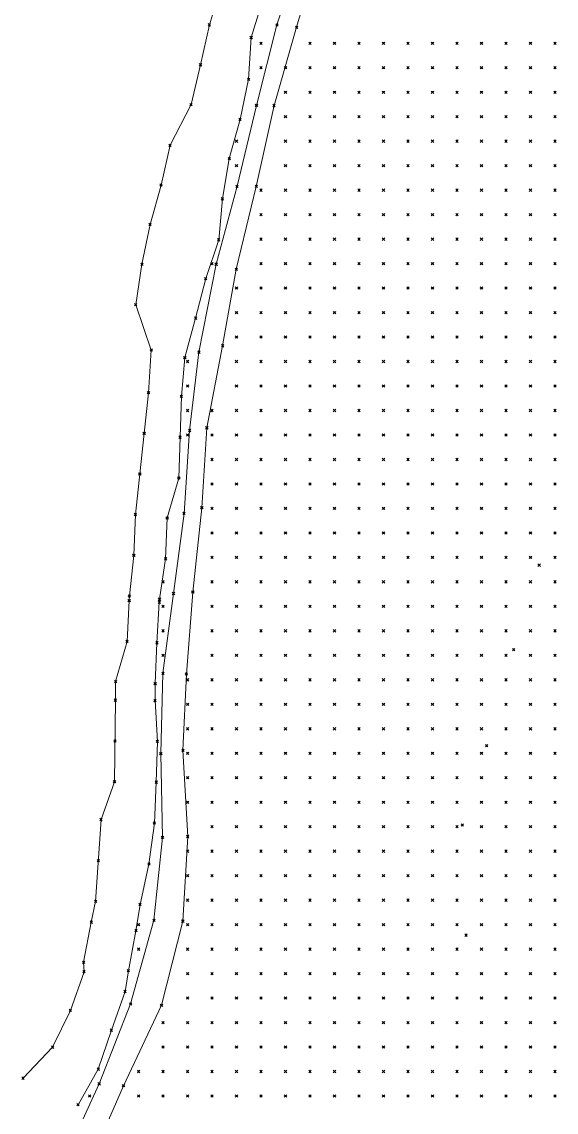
# Model space of a CAD drawing. Header units: metres. Extents: x 441556 to 446409, y 432338 to 461058.
# Drawn here: x 445212.3 to 445277.8, y 436876.6 to 437010.2 of the extents above; entities that cross this region are included whole.
import ezdxf

# ---------------------------------------------------------------- set-up
doc = ezdxf.new("R2010")
doc.units = ezdxf.units.M
doc.header["$MEASUREMENT"] = 0
doc.header["$PDMODE"] = 35
doc.header["$PDSIZE"] = 0.15
for name, color, linetype, lineweight in [('DTM-BRE-RevN_GRP_CURS APA', 2, 'Continuous', 0), ('DTM-BRE-RevN_GRP_DRUM FORESTIER', 2, 'Continuous', 0), ('DTM-BRE-RevN_GRP_TALUZ SUS', 2, 'Continuous', 0), ('DTM-NOK-RevN_LIDAR_co_lidar', 91, 'Continuous', 0), ('DTM-NOK-RevN_RTK', 32, 'Continuous', 0)]:
    doc.layers.add(name, color=color, linetype=linetype, lineweight=lineweight)

msp = doc.modelspace()

# ---------------------------------------------------------------- linework, layer by layer
at = {"layer": 'DTM-BRE-RevN_GRP_CURS APA'}
for p, q in [((445235.302, 437009.815, 322.98), (445236.747, 437014.602, 322.98)), ((445234.217, 437004.92, 323.131), (445235.302, 437009.815, 322.98)), ((445233.061, 437000.046, 322.829), (445234.217, 437004.92, 323.131)), ((445230.49, 436995.062, 324.829), (445233.061, 437000.046, 322.829)), ((445229.392, 436990.185, 324.829), (445230.49, 436995.062, 324.829)), ((445228.047, 436985.362, 322.86), (445229.392, 436990.185, 324.829)), ((445227.052, 436980.483, 324.589), (445228.047, 436985.362, 322.86)), ((445226.284, 436975.53, 324.317), (445227.052, 436980.483, 324.589)), ((445228.194, 436969.975, 326.085), (445226.284, 436975.53, 324.317)), ((445227.858, 436964.743, 322.553), (445228.194, 436969.975, 326.085)), ((445226.249, 436949.83, 322.553), (445227.858, 436964.743, 322.553)), ((445226.051, 436944.822, 322.596), (445226.249, 436949.83, 322.553)), ((445225.514, 436939.851, 322.596), (445226.051, 436944.822, 322.596)), ((445225.227, 436934.284, 322.596), (445225.479, 436939.278, 322.596)), ((445225.479, 436939.278, 322.596), (445225.514, 436939.851, 322.596)), ((445223.827, 436929.349, 322.596), (445225.227, 436934.284, 322.596)), ((445223.799, 436927.083, 322.596), (445223.827, 436929.349, 322.596)), ((445223.694, 436917.084, 322.596), (445223.799, 436927.083, 322.596)), ((445222.038, 436912.46, 322.511), (445223.694, 436917.084, 322.596)), ((445221.38, 436902.424, 322.511), (445222.038, 436912.46, 322.511)), ((445220.845, 436899.885, 322.511), (445221.38, 436902.424, 322.511)), ((445219.908, 436894.973, 322.511), (445220.845, 436899.885, 322.511)), ((445219.956, 436893.818, 322.681), (445219.908, 436894.973, 322.511)), ((445218.281, 436889.074, 322.596), (445219.956, 436893.818, 322.681)), ((445216.109, 436884.571, 322.596), (445218.281, 436889.074, 322.596)), ((445212.489, 436880.765, 322.442), (445216.109, 436884.571, 322.596))]:
    msp.add_line(p, q, dxfattribs=at)
at = {"layer": 'DTM-BRE-RevN_GRP_DRUM FORESTIER'}
for p, q in [((445243.584, 437009.805, 329.445), (445247.045, 437020.386, 329.293)), ((445248.995, 437019.739, 329.346), (445245.988, 437009.514, 329.458)), ((445241.083, 436999.943, 329.327), (445243.584, 437009.805, 329.445)), ((445245.988, 437009.514, 329.458), (445243.221, 436999.928, 329.451)), ((445238.693, 436990.035, 329.084), (445241.083, 436999.943, 329.327)), ((445243.221, 436999.928, 329.451), (445241.051, 436990.024, 329.127)), ((445236.142, 436980.496, 328.599), (445238.693, 436990.035, 329.084)), ((445241.051, 436990.024, 329.127), (445238.603, 436979.875, 328.54)), ((445234.026, 436969.712, 327.714), (445236.142, 436980.496, 328.599)), ((445238.603, 436979.875, 328.54), (445236.933, 436970.485, 327.684)), ((445236.933, 436970.485, 327.684), (445235.002, 436960.445, 326.775)), ((445232.889, 436960.123, 326.676), (445234.026, 436969.712, 327.714)), ((445235.002, 436960.445, 326.775), (445234.384, 436950.659, 325.771)), ((445232.203, 436949.957, 325.595), (445232.889, 436960.123, 326.676)), ((445230.919, 436940.146, 325.367), (445232.203, 436949.957, 325.595)), ((445234.384, 436950.659, 325.771), (445233.279, 436940.323, 325.305)), ((445229.625, 436930.371, 325.152), (445230.919, 436940.146, 325.367)), ((445233.279, 436940.323, 325.305), (445232.494, 436930.282, 324.913)), ((445229.362, 436920.534, 325.066), (445229.625, 436930.371, 325.152)), ((445232.494, 436930.282, 324.913), (445232.069, 436920.943, 324.971)), ((445229.568, 436910.272, 324.924), (445229.362, 436920.534, 325.066)), ((445232.069, 436920.943, 324.971), (445232.658, 436910.381, 324.951)), ((445228.521, 436900.115, 324.823), (445229.568, 436910.272, 324.924)), ((445232.658, 436910.381, 324.951), (445232.053, 436900.013, 324.757)), ((445225.66, 436889.866, 325.305), (445228.521, 436900.115, 324.823)), ((445232.053, 436900.013, 324.757), (445229.442, 436889.699, 325.219)), ((445221.809, 436880.079, 325.438), (445225.66, 436889.866, 325.305)), ((445229.442, 436889.699, 325.219), (445224.795, 436879.844, 325.138)), ((445216.933, 436869.453, 325.458), (445221.809, 436880.079, 325.438)), ((445224.795, 436879.844, 325.138), (445219.893, 436868.593, 325.412))]:
    msp.add_line(p, q, dxfattribs=at)
at = {"layer": 'DTM-BRE-RevN_GRP_TALUZ SUS'}
for p, q in [((445240.431, 437008.266, 329.018), (445241.877, 437013.052, 329.018)), ((445240.106, 437003.141, 328.942), (445240.431, 437008.266, 329.018)), ((445239.057, 436998.235, 328.339), (445240.106, 437003.141, 328.942)), ((445237.743, 436993.429, 328.15), (445239.057, 436998.235, 328.339)), ((445236.902, 436988.493, 327.848), (445237.743, 436993.429, 328.15)), ((445236.446, 436983.47, 328.148), (445236.902, 436988.493, 327.848)), ((445234.856, 436978.725, 327.775), (445236.446, 436983.47, 328.148)), ((445233.625, 436973.877, 327.707), (445234.856, 436978.725, 327.775)), ((445232.295, 436969.051, 327.334), (445233.625, 436973.877, 327.707)), ((445231.877, 436964.309, 326.979), (445232.295, 436969.051, 327.334)), ((445231.722, 436959.297, 326.596), (445231.877, 436964.309, 326.979)), ((445231.566, 436954.285, 325.49), (445231.722, 436959.297, 326.596)), ((445230.141, 436949.41, 324.553), (445231.566, 436954.285, 325.49)), ((445229.943, 436944.402, 324.596), (445230.141, 436949.41, 324.553)), ((445229.195, 436939.454, 324.213), (445229.943, 436944.402, 324.596)), ((445228.882, 436934.099, 323.915), (445229.177, 436939.091, 324.213)), ((445229.177, 436939.091, 324.213), (445229.195, 436939.454, 324.213)), ((445228.672, 436929.104, 324.511), (445228.882, 436934.099, 323.915)), ((445228.65, 436927.032, 324.511), (445228.672, 436929.104, 324.511)), ((445228.938, 436922.029, 324.766), (445228.65, 436927.032, 324.511)), ((445228.8, 436917.03, 324.426), (445228.938, 436922.029, 324.766)), ((445228.577, 436912.031, 324.596), (445228.8, 436917.03, 324.426)), ((445227.907, 436907.007, 324.468), (445228.577, 436912.031, 324.596)), ((445226.815, 436902.068, 324.043), (445227.907, 436907.007, 324.468)), ((445226.321, 436898.84, 324.766), (445226.815, 436902.068, 324.043)), ((445225.384, 436893.929, 324.766), (445226.321, 436898.84, 324.766)), ((445224.976, 436891.395, 324.936), (445225.384, 436893.929, 324.766)), ((445223.302, 436886.652, 324.851), (445224.976, 436891.395, 324.936)), ((445221.704, 436881.871, 325.277), (445223.302, 436886.652, 324.851)), ((445219.225, 436877.516, 324.851), (445221.704, 436881.871, 325.277))]:
    msp.add_line(p, q, dxfattribs=at)
at = {"layer": 'DTM-NOK-RevN_LIDAR_co_lidar'}
for p in [(445241.633, 437007.558, 329.312), (445247.632, 437007.558, 330.01), (445250.631, 437007.558, 332.724), (445253.63, 437007.558, 334.928), (445256.63, 437007.558, 336.074), (445259.629, 437007.558, 337.469), (445262.629, 437007.558, 338.593), (445265.628, 437007.558, 340.043), (445268.627, 437007.558, 342.262), (445271.627, 437007.558, 344.134), (445274.626, 437007.558, 345.584), (445277.625, 437007.558, 347.47), (445241.633, 437004.559, 329.196), (445244.632, 437004.559, 329.461), (445247.632, 437004.559, 330.864), (445250.631, 437004.559, 333.472), (445253.63, 437004.559, 335.237), (445256.63, 437004.559, 336.276), (445259.629, 437004.559, 337.293), (445262.629, 437004.559, 338.866), (445265.628, 437004.559, 340.791), (445268.627, 437004.559, 342.791), (445271.627, 437004.559, 344.392), (445274.626, 437004.559, 345.952), (445277.625, 437004.559, 347.679), (445244.632, 437001.559, 329.352), (445247.632, 437001.559, 331.478), (445250.631, 437001.559, 333.872), (445253.63, 437001.559, 335.33), (445256.63, 437001.559, 336.63), (445259.629, 437001.559, 337.943), (445262.629, 437001.559, 339.608), (445265.628, 437001.559, 341.719), (445268.627, 437001.559, 343.276), (445271.627, 437001.559, 344.799), (445274.626, 437001.559, 346.532), (445277.625, 437001.559, 348.279), (445244.632, 436998.56, 329.681), (445247.632, 436998.56, 331.764), (445250.631, 436998.56, 333.883), (445253.63, 436998.56, 335.499), (445256.63, 436998.56, 337.015), (445259.629, 436998.56, 338.547), (445262.629, 436998.56, 340.472), (445265.628, 436998.56, 342.279), (445268.627, 436998.56, 343.634), (445271.627, 436998.56, 345.214), (445274.626, 436998.56, 346.889), (445277.625, 436998.56, 348.635), (445238.634, 436995.56, 328.36), (445244.632, 436995.56, 330.657), (445247.632, 436995.56, 332.411), (445250.631, 436995.56, 333.924), (445253.63, 436995.56, 335.655), (445256.63, 436995.56, 337.397), (445259.629, 436995.56, 339.042), (445262.629, 436995.56, 340.793), (445265.628, 436995.56, 342.319), (445268.627, 436995.56, 343.773), (445271.627, 436995.56, 345.665), (445274.626, 436995.56, 347.346), (445277.625, 436995.56, 349.019), (445238.634, 436992.561, 328.747), (445244.632, 436992.561, 331.005), (445247.632, 436992.561, 332.788), (445250.631, 436992.561, 334.181), (445253.63, 436992.561, 335.971), (445256.63, 436992.561, 337.869), (445259.629, 436992.561, 339.452), (445262.629, 436992.561, 340.971), (445265.628, 436992.561, 342.387), (445268.627, 436992.561, 343.997), (445271.627, 436992.561, 346.17), (445274.626, 436992.561, 347.794), (445277.625, 436992.561, 349.375), (445241.633, 436989.562, 328.919), (445244.632, 436989.562, 331.124), (445247.632, 436989.562, 333.078), (445250.631, 436989.562, 334.558), (445253.63, 436989.562, 336.449), (445256.63, 436989.562, 338.138), (445259.629, 436989.562, 339.574), (445262.629, 436989.562, 341.111), (445265.628, 436989.562, 342.803), (445268.627, 436989.562, 344.449), (445271.627, 436989.562, 346.446), (445274.626, 436989.562, 348.417), (445277.625, 436989.562, 350.01), (445241.633, 436986.562, 329.069), (445244.632, 436986.562, 331.33), (445247.632, 436986.562, 333.584), (445250.631, 436986.562, 335.082), (445253.63, 436986.562, 336.665), (445256.63, 436986.562, 338.381), (445259.629, 436986.562, 339.923), (445262.629, 436986.562, 341.591), (445265.628, 436986.562, 343.361), (445268.627, 436986.562, 344.966), (445271.627, 436986.562, 346.737), (445274.626, 436986.562, 348.798), (445277.625, 436986.562, 350.485), (445241.633, 436983.563, 329.199), (445244.632, 436983.563, 331.826), (445247.632, 436983.563, 334.022), (445250.631, 436983.563, 335.246), (445253.63, 436983.563, 336.835), (445256.63, 436983.563, 338.582), (445259.629, 436983.563, 340.526), (445262.629, 436983.563, 342.313), (445265.628, 436983.563, 343.86), (445268.627, 436983.563, 345.404), (445271.627, 436983.563, 347.212), (445274.626, 436983.563, 349.158), (445277.625, 436983.563, 350.81), (445235.634, 436980.564, 327.82), (445241.633, 436980.564, 329.576), (445244.632, 436980.564, 332.295), (445247.632, 436980.564, 334.193), (445250.631, 436980.564, 335.368), (445253.63, 436980.564, 336.887), (445256.63, 436980.564, 338.696), (445259.629, 436980.564, 340.318), (445262.629, 436980.564, 342.509), (445265.628, 436980.564, 344.306), (445268.627, 436980.564, 345.757), (445271.627, 436980.564, 347.513), (445274.626, 436980.564, 349.496), (445277.625, 436980.564, 351.225), (445238.634, 436977.564, 328.293), (445241.633, 436977.564, 330.005), (445244.632, 436977.564, 332.678), (445247.632, 436977.564, 334.505), (445250.631, 436977.564, 335.536), (445253.63, 436977.564, 336.919), (445256.63, 436977.564, 338.839), (445259.629, 436977.564, 340.471), (445262.629, 436977.564, 342.785), (445265.628, 436977.564, 344.57), (445268.627, 436977.564, 346.012), (445271.627, 436977.564, 347.669), (445274.626, 436977.564, 349.496), (445277.625, 436977.564, 351.178), (445238.634, 436974.565, 328.047), (445241.633, 436974.565, 330.586), (445244.632, 436974.565, 333.079), (445247.632, 436974.565, 334.67), (445250.631, 436974.565, 335.786), (445253.63, 436974.565, 337.24), (445256.63, 436974.565, 338.943), (445259.629, 436974.565, 340.897), (445262.629, 436974.565, 343.04), (445265.628, 436974.565, 344.63), (445268.627, 436974.565, 346.262), (445271.627, 436974.565, 347.81), (445274.626, 436974.565, 349.647), (445277.625, 436974.565, 351.462), (445238.634, 436971.565, 328.488), (445241.633, 436971.565, 331.041), (445244.632, 436971.565, 333.099), (445247.632, 436971.565, 334.592), (445250.631, 436971.565, 335.94), (445253.63, 436971.565, 337.601), (445256.63, 436971.565, 339.253), (445259.629, 436971.565, 341.162), (445262.629, 436971.565, 343.127), (445265.628, 436971.565, 344.749), (445268.627, 436971.565, 346.444), (445271.627, 436971.565, 348.252), (445274.626, 436971.565, 349.742), (445277.625, 436971.565, 351.687), (445232.635, 436968.566, 327.317), (445238.634, 436968.566, 329.415), (445241.633, 436968.566, 331.501), (445244.632, 436968.566, 332.907), (445247.632, 436968.566, 334.436), (445250.631, 436968.566, 336.009), (445253.63, 436968.566, 337.949), (445256.63, 436968.566, 339.63), (445259.629, 436968.566, 341.433), (445262.629, 436968.566, 343.343), (445265.628, 436968.566, 345.067), (445268.627, 436968.566, 346.657), (445271.627, 436968.566, 348.525), (445274.626, 436968.566, 350.214), (445277.625, 436968.566, 352.149), (445232.635, 436965.567, 326.98), (445238.634, 436965.567, 329.735), (445241.633, 436965.567, 331.748), (445244.632, 436965.567, 332.999), (445247.632, 436965.567, 334.654), (445250.631, 436965.567, 336.232), (445253.63, 436965.567, 338.412), (445256.63, 436965.567, 340.041), (445259.629, 436965.567, 342.037), (445262.629, 436965.567, 344.029), (445265.628, 436965.567, 345.613), (445268.627, 436965.567, 347.039), (445271.627, 436965.567, 348.611), (445274.626, 436965.567, 350.325), (445277.625, 436965.567, 352.696), (445232.635, 436962.567, 326.752), (445235.634, 436962.567, 326.928), (445238.634, 436962.567, 329.816), (445241.633, 436962.567, 332.107), (445244.632, 436962.567, 333.42), (445247.632, 436962.567, 335.138), (445250.631, 436962.567, 336.862), (445253.63, 436962.567, 338.796), (445256.63, 436962.567, 340.656), (445259.629, 436962.567, 342.879), (445262.629, 436962.567, 344.676), (445265.628, 436962.567, 346.314), (445268.627, 436962.567, 347.703), (445271.627, 436962.567, 348.955), (445274.626, 436962.567, 350.328), (445277.625, 436962.567, 352.614), (445232.635, 436959.568, 326.497), (445235.634, 436959.568, 326.598), (445238.634, 436959.568, 329.733), (445241.633, 436959.568, 332.479), (445244.632, 436959.568, 333.55), (445247.632, 436959.568, 335.479), (445250.631, 436959.568, 337.403), (445253.63, 436959.568, 339.169), (445256.63, 436959.568, 340.947), (445259.629, 436959.568, 343.018), (445262.629, 436959.568, 344.786), (445265.628, 436959.568, 346.717), (445268.627, 436959.568, 348.39), (445271.627, 436959.568, 349.678), (445274.626, 436959.568, 351.384), (445277.625, 436959.568, 353.949), (445235.634, 436956.569, 326.231), (445238.634, 436956.569, 329.353), (445241.633, 436956.569, 332.171), (445244.632, 436956.569, 333.765), (445247.632, 436956.569, 335.744), (445250.631, 436956.569, 337.879), (445253.63, 436956.569, 339.52), (445256.63, 436956.569, 340.98), (445259.629, 436956.569, 343.292), (445262.629, 436956.569, 345.466), (445265.628, 436956.569, 347.294), (445268.627, 436956.569, 349.072), (445271.627, 436956.569, 350.539), (445274.626, 436956.569, 352.791), (445277.625, 436956.569, 355.103), (445235.634, 436953.569, 325.834), (445238.634, 436953.569, 328.929), (445241.633, 436953.569, 332.055), (445244.632, 436953.569, 333.971), (445247.632, 436953.569, 336.109), (445250.631, 436953.569, 338.203), (445253.63, 436953.569, 339.602), (445256.63, 436953.569, 341.102), (445259.629, 436953.569, 343.675), (445262.629, 436953.569, 345.95), (445265.628, 436953.569, 348.137), (445268.627, 436953.569, 349.859), (445271.627, 436953.569, 351.488), (445274.626, 436953.569, 353.951), (445277.625, 436953.569, 355.734), (445235.634, 436950.57, 325.531), (445238.634, 436950.57, 328.563), (445241.633, 436950.57, 331.793), (445244.632, 436950.57, 333.835), (445247.632, 436950.57, 336.026), (445250.631, 436950.57, 337.983), (445253.63, 436950.57, 339.595), (445256.63, 436950.57, 341.541), (445259.629, 436950.57, 344.079), (445262.629, 436950.57, 346.185), (445265.628, 436950.57, 347.762), (445268.627, 436950.57, 350.013), (445271.627, 436950.57, 352.302), (445274.626, 436950.57, 354.773), (445277.625, 436950.57, 356.072), (445235.634, 436947.57, 325.393), (445238.634, 436947.57, 328.529), (445241.633, 436947.57, 331.778), (445244.632, 436947.57, 334.006), (445247.632, 436947.57, 335.946), (445250.631, 436947.57, 337.814), (445253.63, 436947.57, 340.167), (445256.63, 436947.57, 342.351), (445259.629, 436947.57, 344.943), (445262.629, 436947.57, 346.77), (445265.628, 436947.57, 348.546), (445268.627, 436947.57, 350.772), (445271.627, 436947.57, 353.126), (445274.626, 436947.57, 355.311), (445277.625, 436947.57, 356.162), (445235.634, 436944.571, 325.379), (445238.634, 436944.571, 328.471), (445241.633, 436944.571, 331.663), (445244.632, 436944.571, 333.742), (445247.632, 436944.571, 336.099), (445250.631, 436944.571, 338.585), (445253.63, 436944.571, 340.868), (445256.63, 436944.571, 342.659), (445259.629, 436944.571, 345.209), (445262.629, 436944.571, 347.603), (445265.628, 436944.571, 350.013), (445268.627, 436944.571, 351.727), (445271.627, 436944.571, 353.287), (445274.626, 436944.571, 355.184), (445277.625, 436944.571, 356.371), (445229.635, 436941.572, 324.302), (445235.634, 436941.572, 325.435), (445238.634, 436941.572, 328.256), (445241.633, 436941.572, 331.289), (445244.632, 436941.572, 334.04), (445247.632, 436941.572, 336.52), (445250.631, 436941.572, 338.727), (445253.63, 436941.572, 341.087), (445256.63, 436941.572, 343.086), (445259.629, 436941.572, 345.133), (445262.629, 436941.572, 347.968), (445265.628, 436941.572, 350.381), (445268.627, 436941.572, 351.945), (445271.627, 436941.572, 353.983), (445274.626, 436941.572, 355.456), (445277.625, 436941.572, 356.833), (445229.635, 436938.572, 324.409), (445235.634, 436938.572, 326.424), (445238.634, 436938.572, 329.048), (445241.633, 436938.572, 331.915), (445244.632, 436938.572, 334.726), (445247.632, 436938.572, 337.006), (445250.631, 436938.572, 338.848), (445253.63, 436938.572, 341.399), (445256.63, 436938.572, 343.854), (445259.629, 436938.572, 345.596), (445262.629, 436938.572, 348.194), (445265.628, 436938.572, 350.576), (445268.627, 436938.572, 353.202), (445271.627, 436938.572, 355.045), (445274.626, 436938.572, 355.767), (445277.625, 436938.572, 357.489), (445229.635, 436935.573, 324.487), (445235.634, 436935.573, 327.93), (445238.634, 436935.573, 330.523), (445241.633, 436935.573, 332.693), (445244.632, 436935.573, 335.097), (445247.632, 436935.573, 337.296), (445250.631, 436935.573, 338.943), (445253.63, 436935.573, 341.094), (445256.63, 436935.573, 344.196), (445259.629, 436935.573, 346.212), (445262.629, 436935.573, 347.806), (445265.628, 436935.573, 350.238), (445268.627, 436935.573, 353.843), (445271.627, 436935.573, 355.376), (445274.626, 436935.573, 355.929), (445277.625, 436935.573, 358.221), (445229.635, 436932.574, 324.454), (445235.634, 436932.574, 327.102), (445238.634, 436932.574, 330.238), (445241.633, 436932.574, 332.544), (445244.632, 436932.574, 334.908), (445247.632, 436932.574, 337.221), (445250.631, 436932.574, 339.079), (445253.63, 436932.574, 340.908), (445256.63, 436932.574, 344.367), (445259.629, 436932.574, 346.795), (445262.629, 436932.574, 347.891), (445265.628, 436932.574, 350.015), (445268.627, 436932.574, 353.409), (445271.627, 436932.574, 355.092), (445274.626, 436932.574, 356.247), (445277.625, 436932.574, 359.001), (445232.635, 436929.574, 324.902), (445235.634, 436929.574, 326.126), (445238.634, 436929.574, 329.667), (445241.633, 436929.574, 332.81), (445244.632, 436929.574, 334.91), (445247.632, 436929.574, 337.517), (445250.631, 436929.574, 339.512), (445253.63, 436929.574, 341.035), (445256.63, 436929.574, 344.532), (445259.629, 436929.574, 346.943), (445262.629, 436929.574, 348.224), (445265.628, 436929.574, 350.437), (445268.627, 436929.574, 353.381), (445271.627, 436929.574, 354.83), (445274.626, 436929.574, 356.385), (445277.625, 436929.574, 359.121), (445232.635, 436926.575, 325.009), (445235.634, 436926.575, 326.074), (445238.634, 436926.575, 329.654), (445241.633, 436926.575, 333.228), (445244.632, 436926.575, 335.824), (445247.632, 436926.575, 338.246), (445250.631, 436926.575, 340.063), (445253.63, 436926.575, 341.432), (445256.63, 436926.575, 344.372), (445259.629, 436926.575, 347.25), (445262.629, 436926.575, 349.097), (445265.628, 436926.575, 350.714), (445268.627, 436926.575, 353.28), (445271.627, 436926.575, 354.625), (445274.626, 436926.575, 356.134), (445277.625, 436926.575, 359.027), (445232.635, 436923.575, 324.958), (445235.634, 436923.575, 325.841), (445238.634, 436923.575, 328.206), (445241.633, 436923.575, 331.784), (445244.632, 436923.575, 336.032), (445247.632, 436923.575, 338.797), (445250.631, 436923.575, 340.632), (445253.63, 436923.575, 342.597), (445256.63, 436923.575, 344.929), (445259.629, 436923.575, 347.316), (445262.629, 436923.575, 349.242), (445265.628, 436923.575, 351.754), (445268.627, 436923.575, 353.649), (445271.627, 436923.575, 354.747), (445274.626, 436923.575, 356.713), (445277.625, 436923.575, 359.266), (445232.635, 436920.576, 324.751), (445235.634, 436920.576, 325.745), (445238.634, 436920.576, 328.039), (445241.633, 436920.576, 333.333), (445244.632, 436920.576, 337.462), (445247.632, 436920.576, 339.576), (445250.631, 436920.576, 341.436), (445253.63, 436920.576, 343.563), (445256.63, 436920.576, 345.88), (445259.629, 436920.576, 347.887), (445262.629, 436920.576, 350.335), (445265.628, 436920.576, 352.773), (445268.627, 436920.576, 353.741), (445271.627, 436920.576, 354.98), (445274.626, 436920.576, 357.407), (445277.625, 436920.576, 359.616), (445232.635, 436917.577, 324.655), (445235.634, 436917.577, 326.023), (445238.634, 436917.577, 329.7), (445241.633, 436917.577, 334.99), (445244.632, 436917.577, 338.222), (445247.632, 436917.577, 339.979), (445250.631, 436917.577, 341.973), (445253.63, 436917.577, 344.133), (445256.63, 436917.577, 346.437), (445259.629, 436917.577, 348.592), (445262.629, 436917.577, 351.582), (445265.628, 436917.577, 353.076), (445268.627, 436917.577, 353.635), (445271.627, 436917.577, 355.287), (445274.626, 436917.577, 357.783), (445277.625, 436917.577, 359.818), (445232.635, 436914.577, 324.72), (445235.634, 436914.577, 326.725), (445238.634, 436914.577, 332.048), (445241.633, 436914.577, 335.803), (445244.632, 436914.577, 338.1), (445247.632, 436914.577, 339.954), (445250.631, 436914.577, 342.013), (445253.63, 436914.577, 344.145), (445256.63, 436914.577, 346.909), (445259.629, 436914.577, 348.926), (445262.629, 436914.577, 351.44), (445265.628, 436914.577, 352.686), (445268.627, 436914.577, 353.548), (445271.627, 436914.577, 355.791), (445274.626, 436914.577, 358.09), (445277.625, 436914.577, 359.921), (445235.634, 436911.578, 326.835), (445238.634, 436911.578, 332.269), (445241.633, 436911.578, 336.095), (445244.632, 436911.578, 338.041), (445247.632, 436911.578, 339.774), (445250.631, 436911.578, 341.712), (445253.63, 436911.578, 343.934), (445256.63, 436911.578, 346.903), (445259.629, 436911.578, 348.917), (445262.629, 436911.578, 351.074), (445265.628, 436911.578, 352.177), (445268.627, 436911.578, 353.211), (445271.627, 436911.578, 355.631), (445274.626, 436911.578, 357.869), (445277.625, 436911.578, 359.475), (445232.635, 436908.579, 324.91), (445235.634, 436908.579, 328.344), (445238.634, 436908.579, 332.207), (445241.633, 436908.579, 335.425), (445244.632, 436908.579, 337.584), (445247.632, 436908.579, 339.361), (445250.631, 436908.579, 340.626), (445253.63, 436908.579, 342.972), (445256.63, 436908.579, 346.573), (445259.629, 436908.579, 348.398), (445262.629, 436908.579, 350.691), (445265.628, 436908.579, 351.798), (445268.627, 436908.579, 352.446), (445271.627, 436908.579, 355.134), (445274.626, 436908.579, 357.594), (445277.625, 436908.579, 358.993), (445232.635, 436905.579, 324.795), (445235.634, 436905.579, 328.507), (445238.634, 436905.579, 332.201), (445241.633, 436905.579, 334.668), (445244.632, 436905.579, 336.873), (445247.632, 436905.579, 338.736), (445250.631, 436905.579, 339.816), (445253.63, 436905.579, 341.896), (445256.63, 436905.579, 345.391), (445259.629, 436905.579, 347.942), (445262.629, 436905.579, 350.592), (445265.628, 436905.579, 351.427), (445268.627, 436905.579, 351.879), (445271.627, 436905.579, 354.669), (445274.626, 436905.579, 357.222), (445277.625, 436905.579, 358.47), (445232.635, 436902.58, 324.613), (445235.634, 436902.58, 327.839), (445238.634, 436902.58, 331.62), (445241.633, 436902.58, 333.933), (445244.632, 436902.58, 336.189), (445247.632, 436902.58, 338.205), (445250.631, 436902.58, 339.477), (445253.63, 436902.58, 341.703), (445256.63, 436902.58, 344.389), (445259.629, 436902.58, 347.078), (445262.629, 436902.58, 349.391), (445265.628, 436902.58, 350.515), (445268.627, 436902.58, 351.209), (445271.627, 436902.58, 354.072), (445274.626, 436902.58, 356.209), (445277.625, 436902.58, 357.466), (445226.636, 436899.58, 324.257), (445232.635, 436899.58, 324.697), (445235.634, 436899.58, 328.089), (445238.634, 436899.58, 331.057), (445241.633, 436899.58, 332.638), (445244.632, 436899.58, 335.085), (445247.632, 436899.58, 337.443), (445250.631, 436899.58, 339.282), (445253.63, 436899.58, 341.611), (445256.63, 436899.58, 343.818), (445259.629, 436899.58, 346.651), (445262.629, 436899.58, 348.856), (445265.628, 436899.58, 349.923), (445268.627, 436899.58, 350.672), (445271.627, 436899.58, 352.966), (445274.626, 436899.58, 355.11), (445277.625, 436899.58, 356.685), (445226.636, 436896.581, 324.473), (445232.635, 436896.581, 324.915), (445235.634, 436896.581, 328.304), (445238.634, 436896.581, 330.746), (445241.633, 436896.581, 331.795), (445244.632, 436896.581, 333.917), (445247.632, 436896.581, 336.664), (445250.631, 436896.581, 339.271), (445253.63, 436896.581, 341.489), (445256.63, 436896.581, 343.262), (445259.629, 436896.581, 345.406), (445262.629, 436896.581, 347.448), (445265.628, 436896.581, 349.043), (445268.627, 436896.581, 349.971), (445271.627, 436896.581, 352.157), (445274.626, 436896.581, 354.294), (445277.625, 436896.581, 356.242), (445232.635, 436893.582, 326.623), (445235.634, 436893.582, 329.271), (445238.634, 436893.582, 331.086), (445241.633, 436893.582, 332.553), (445244.632, 436893.582, 334.282), (445247.632, 436893.582, 336.275), (445250.631, 436893.582, 339.17), (445253.63, 436893.582, 341.323), (445256.63, 436893.582, 342.897), (445259.629, 436893.582, 344.526), (445262.629, 436893.582, 346.686), (445265.628, 436893.582, 348.568), (445268.627, 436893.582, 349.817), (445271.627, 436893.582, 352.062), (445274.626, 436893.582, 354.02), (445277.625, 436893.582, 355.779), (445232.635, 436890.582, 327.59), (445235.634, 436890.582, 329.813), (445238.634, 436890.582, 331.312), (445241.633, 436890.582, 332.77), (445244.632, 436890.582, 334.632), (445247.632, 436890.582, 336.903), (445250.631, 436890.582, 339.146), (445253.63, 436890.582, 340.828), (445256.63, 436890.582, 342.498), (445259.629, 436890.582, 344.183), (445262.629, 436890.582, 346.532), (445265.628, 436890.582, 348.166), (445268.627, 436890.582, 349.534), (445271.627, 436890.582, 351.294), (445274.626, 436890.582, 353.433), (445277.625, 436890.582, 355.075), (445229.635, 436887.583, 325.392), (445232.635, 436887.583, 326.687), (445235.634, 436887.583, 329.106), (445238.634, 436887.583, 331.306), (445241.633, 436887.583, 332.605), (445244.632, 436887.583, 334.862), (445247.632, 436887.583, 337.461), (445250.631, 436887.583, 339.093), (445253.63, 436887.583, 340.551), (445256.63, 436887.583, 342.262), (445259.629, 436887.583, 343.679), (445262.629, 436887.583, 345.945), (445265.628, 436887.583, 347.666), (445268.627, 436887.583, 348.954), (445271.627, 436887.583, 350.445), (445274.626, 436887.583, 353.179), (445277.625, 436887.583, 355.084), (445229.635, 436884.583, 325.848), (445232.635, 436884.583, 326.391), (445235.634, 436884.583, 329.122), (445238.634, 436884.583, 331.425), (445241.633, 436884.583, 332.861), (445244.632, 436884.583, 334.999), (445247.632, 436884.583, 337.4), (445250.631, 436884.583, 339.178), (445253.63, 436884.583, 340.827), (445256.63, 436884.583, 342.537), (445259.629, 436884.583, 343.911), (445262.629, 436884.583, 345.731), (445265.628, 436884.583, 347.111), (445268.627, 436884.583, 348.96), (445271.627, 436884.583, 350.707), (445274.626, 436884.583, 353.1), (445277.625, 436884.583, 354.979), (445226.636, 436881.584, 325.764), (445229.635, 436881.584, 326.362), (445232.635, 436881.584, 326.787), (445235.634, 436881.584, 329.421), (445238.634, 436881.584, 331.782), (445241.633, 436881.584, 333.235), (445244.632, 436881.584, 335.083), (445247.632, 436881.584, 337.211), (445250.631, 436881.584, 339.722), (445253.63, 436881.584, 341.661), (445256.63, 436881.584, 343.172), (445259.629, 436881.584, 344.604), (445262.629, 436881.584, 346.043), (445265.628, 436881.584, 346.848), (445268.627, 436881.584, 349.174), (445271.627, 436881.584, 351.188), (445274.626, 436881.584, 353.027), (445277.625, 436881.584, 354.71), (445220.637, 436878.585, 324.818), (445226.636, 436878.585, 326.441), (445229.635, 436878.585, 327.129), (445232.635, 436878.585, 327.519), (445235.634, 436878.585, 330.208), (445238.634, 436878.585, 332.434), (445241.633, 436878.585, 333.85), (445244.632, 436878.585, 335.638), (445247.632, 436878.585, 338), (445250.631, 436878.585, 340.589), (445253.63, 436878.585, 342.706), (445256.63, 436878.585, 344.277), (445259.629, 436878.585, 345.203), (445262.629, 436878.585, 346.026), (445265.628, 436878.585, 346.893), (445268.627, 436878.585, 349.016), (445271.627, 436878.585, 351.065), (445274.626, 436878.585, 352.765), (445277.625, 436878.585, 353.937)]:
    msp.add_point(p, dxfattribs=at)
at = {"layer": 'DTM-NOK-RevN_RTK'}
for p in [(445235.302, 437009.815, 322.98), (445243.584, 437009.805, 329.445), (445245.988, 437009.514, 329.458), (445240.431, 437008.266, 329.018), (445234.217, 437004.92, 323.131), (445240.106, 437003.141, 328.942), (445233.061, 437000.046, 322.829), (445241.083, 436999.943, 329.327), (445243.221, 436999.928, 329.451), (445239.057, 436998.235, 328.339), (445230.49, 436995.062, 324.829), (445237.743, 436993.429, 328.15), (445229.392, 436990.185, 324.829), (445238.693, 436990.035, 329.084), (445241.051, 436990.024, 329.127), (445236.902, 436988.493, 327.848), (445228.047, 436985.362, 322.86), (445236.446, 436983.47, 328.148), (445227.052, 436980.483, 324.589), (445236.142, 436980.496, 328.599), (445238.603, 436979.875, 328.54), (445234.856, 436978.725, 327.775), (445226.284, 436975.53, 324.317), (445233.625, 436973.877, 327.707), (445228.194, 436969.975, 326.085), (445234.026, 436969.712, 327.714), (445236.933, 436970.485, 327.684), (445232.295, 436969.051, 327.334), (445227.858, 436964.743, 322.553), (445231.877, 436964.309, 326.979), (445235.002, 436960.445, 326.775), (445227.322, 436959.772, 322.553), (445231.722, 436959.297, 326.596), (445232.889, 436960.123, 326.676), (445226.785, 436954.801, 322.553), (445231.566, 436954.285, 325.49), (445226.249, 436949.83, 322.553), (445232.203, 436949.957, 325.595), (445234.384, 436950.659, 325.771), (445230.141, 436949.41, 324.553), (445226.051, 436944.822, 322.596), (445229.943, 436944.402, 324.596), (445275.688, 436943.625, 355.767), (445233.279, 436940.323, 325.305), (445225.479, 436939.278, 322.596), (445225.514, 436939.851, 322.596), (445229.177, 436939.091, 324.213), (445229.195, 436939.454, 324.213), (445230.919, 436940.146, 325.367), (445225.227, 436934.284, 322.596), (445228.882, 436934.099, 323.915), (445272.575, 436933.277, 355.133), (445229.625, 436930.371, 325.152), (445232.494, 436930.282, 324.913), (445223.827, 436929.349, 322.596), (445228.672, 436929.104, 324.511), (445223.799, 436927.083, 322.596), (445228.65, 436927.032, 324.511), (445223.747, 436922.083, 322.596), (445228.938, 436922.029, 324.766), (445269.255, 436921.495, 353.609), (445229.362, 436920.534, 325.066), (445232.069, 436920.943, 324.971), (445223.694, 436917.084, 322.596), (445228.8, 436917.03, 324.426), (445222.038, 436912.46, 322.511), (445228.577, 436912.031, 324.596), (445266.279, 436911.78, 352.062), (445229.568, 436910.272, 324.924), (445232.658, 436910.381, 324.951), (445221.707, 436907.413, 322.511), (445227.907, 436907.007, 324.468), (445221.38, 436902.424, 322.511), (445226.815, 436902.068, 324.043), (445220.845, 436899.885, 322.511), (445226.321, 436898.84, 324.766), (445228.521, 436900.115, 324.823), (445232.053, 436900.013, 324.757), (445266.744, 436898.295, 349.868), (445219.908, 436894.973, 322.511), (445219.956, 436893.818, 322.681), (445225.384, 436893.929, 324.766), (445224.976, 436891.395, 324.936), (445225.66, 436889.866, 325.305), (445229.442, 436889.699, 325.219), (445218.281, 436889.074, 322.596), (445223.302, 436886.652, 324.851), (445216.109, 436884.571, 322.596), (445221.704, 436881.871, 325.277), (445212.489, 436880.765, 322.442), (445221.809, 436880.079, 325.438), (445224.795, 436879.844, 325.138), (445219.225, 436877.516, 324.851)]:
    msp.add_point(p, dxfattribs=at)

doc.saveas('drawing.dxf')
